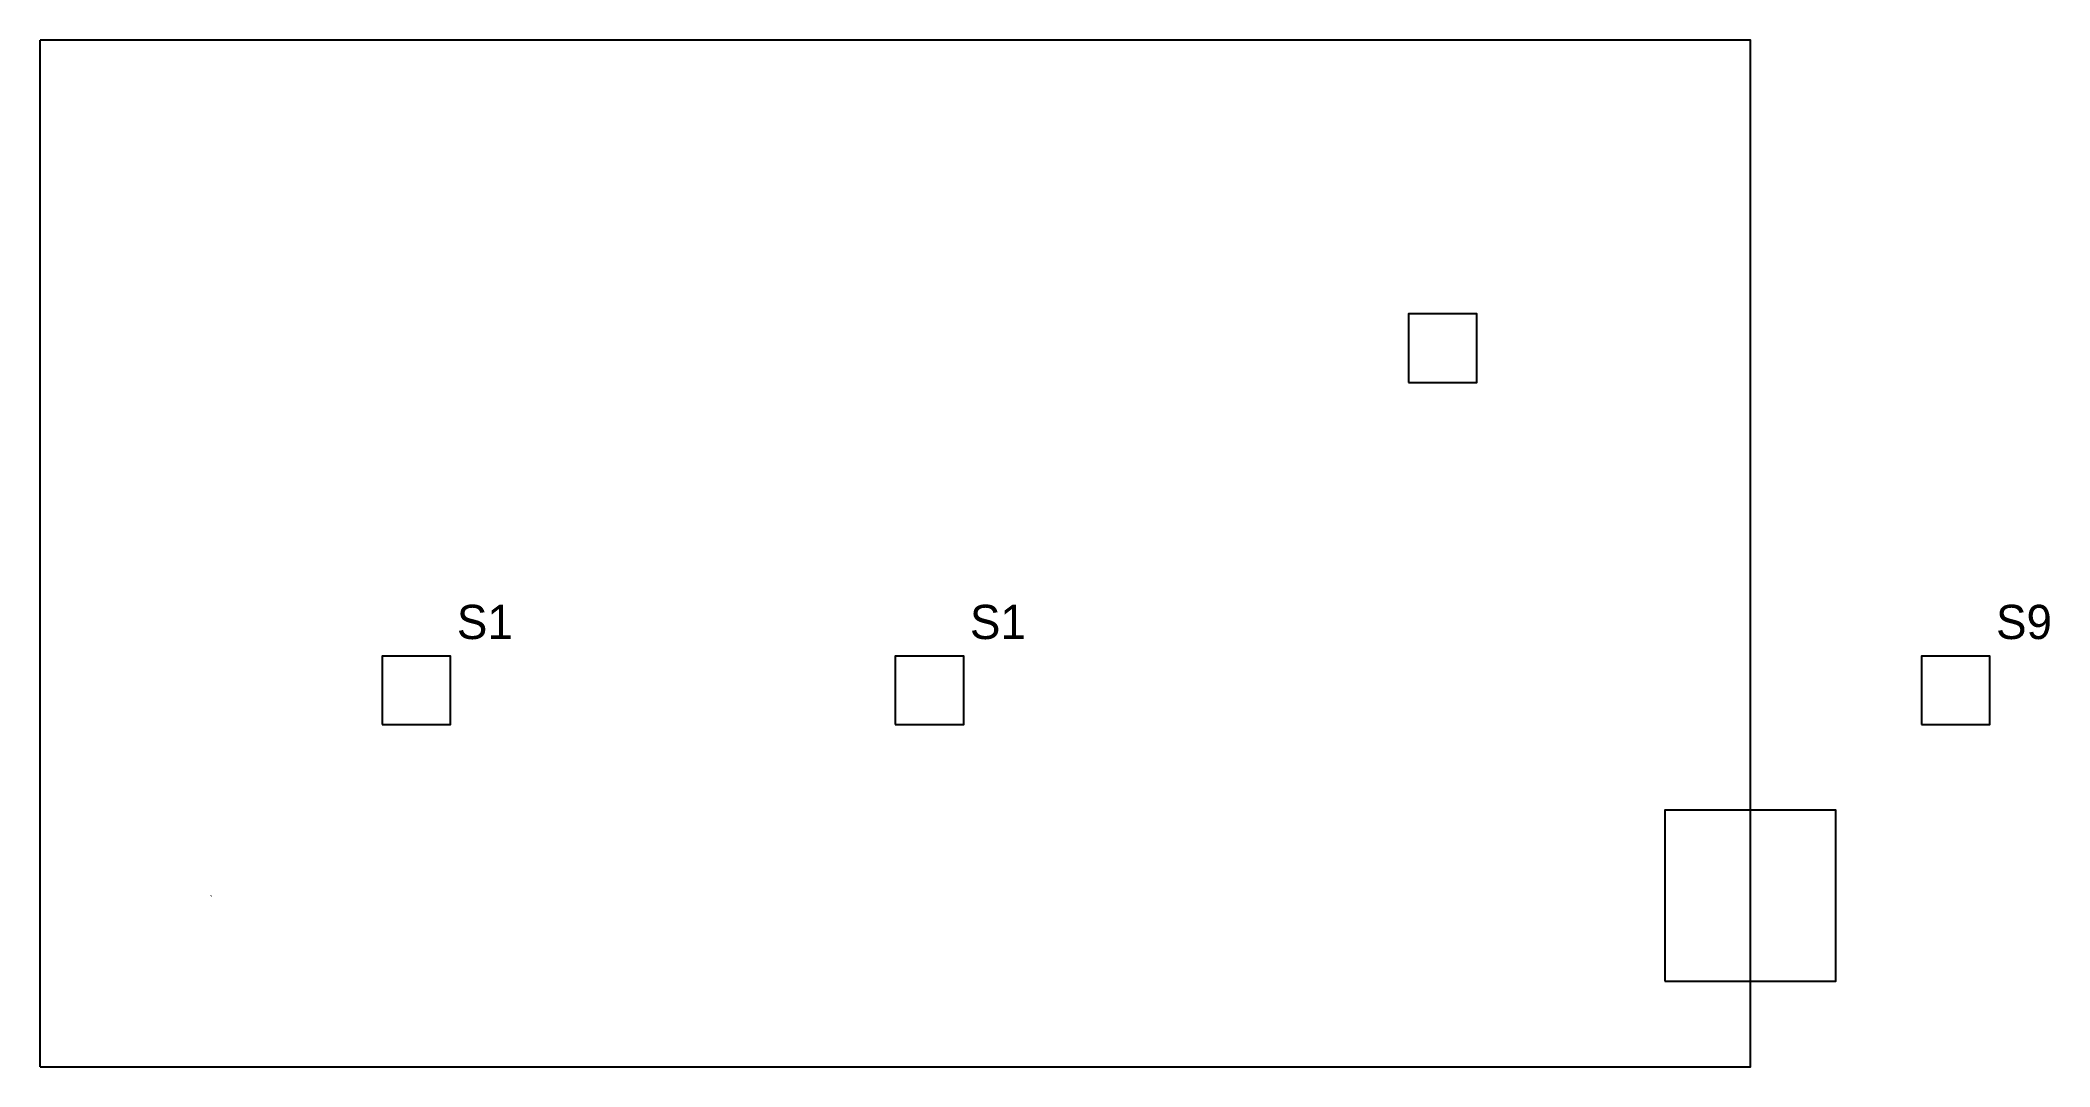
# Model space of a CAD drawing. Header units: millimetres. Extents: x 0 to 11751, y 0 to 6000.
import ezdxf
from ezdxf.enums import TextEntityAlignment as Align

# ---------------------------------------------------------------- set-up
doc = ezdxf.new("R2010")
doc.units = ezdxf.units.MM
for name, color, linetype in [('TP_INFO', 8, 'Continuous'), ('TP_OBRYS', 7, 'Continuous'), ('TP_OTWOR', 6, 'Continuous'), ('TP_SLUP', 1, 'Continuous')]:
    doc.layers.add(name, color=color, linetype=linetype)

# ---------------------------------------------------------------- blocks, each defined once
blk = doc.blocks.new('BLOK')
blk.add_line((0, 0), (1, 1))

msp = doc.modelspace()

# ---------------------------------------------------------------- linework, layer by layer
at = {"layer": 'MOJA_WARSTWA'}
msp.add_line((0, 0), (0, 6000), dxfattribs=at)
at = {"layer": 'TP_OBRYS'}
msp.add_lwpolyline([(0, 0), (10000, 0), (10000, 6000), (0, 6000)], dxfattribs=at)
at = {"layer": 'TP_OTWOR'}
msp.add_lwpolyline([(9500, 500), (10500, 500), (10500, 1500), (9500, 1500)], close=True, dxfattribs=at)
at = {"layer": 'TP_SLUP'}
for points in [[(8000, 4000), (8400, 4000), (8400, 4400), (8000, 4400)], [(2000, 2000), (2400, 2000), (2400, 2400), (2000, 2400)], [(5000, 2000), (5400, 2000), (5400, 2400), (5000, 2400)], [(11000, 2000), (11400, 2000), (11400, 2400), (11000, 2400)]]:
    msp.add_lwpolyline(points, close=True, dxfattribs=at)

# ---------------------------------------------------------------- block references
at = {"layer": 'TP_INFO'}
msp.add_blockref('BLOK', (1000, 1000), dxfattribs=at)

# ---------------------------------------------------------------- texts
for s, p in [('S1', (2600, 2600)), ('S1', (5600, 2600)), ('S9', (11600, 2600))]:
    msp.add_text(s, height=200, dxfattribs=at).set_placement(p, align=Align.MIDDLE_CENTER)

doc.saveas('drawing.dxf')
